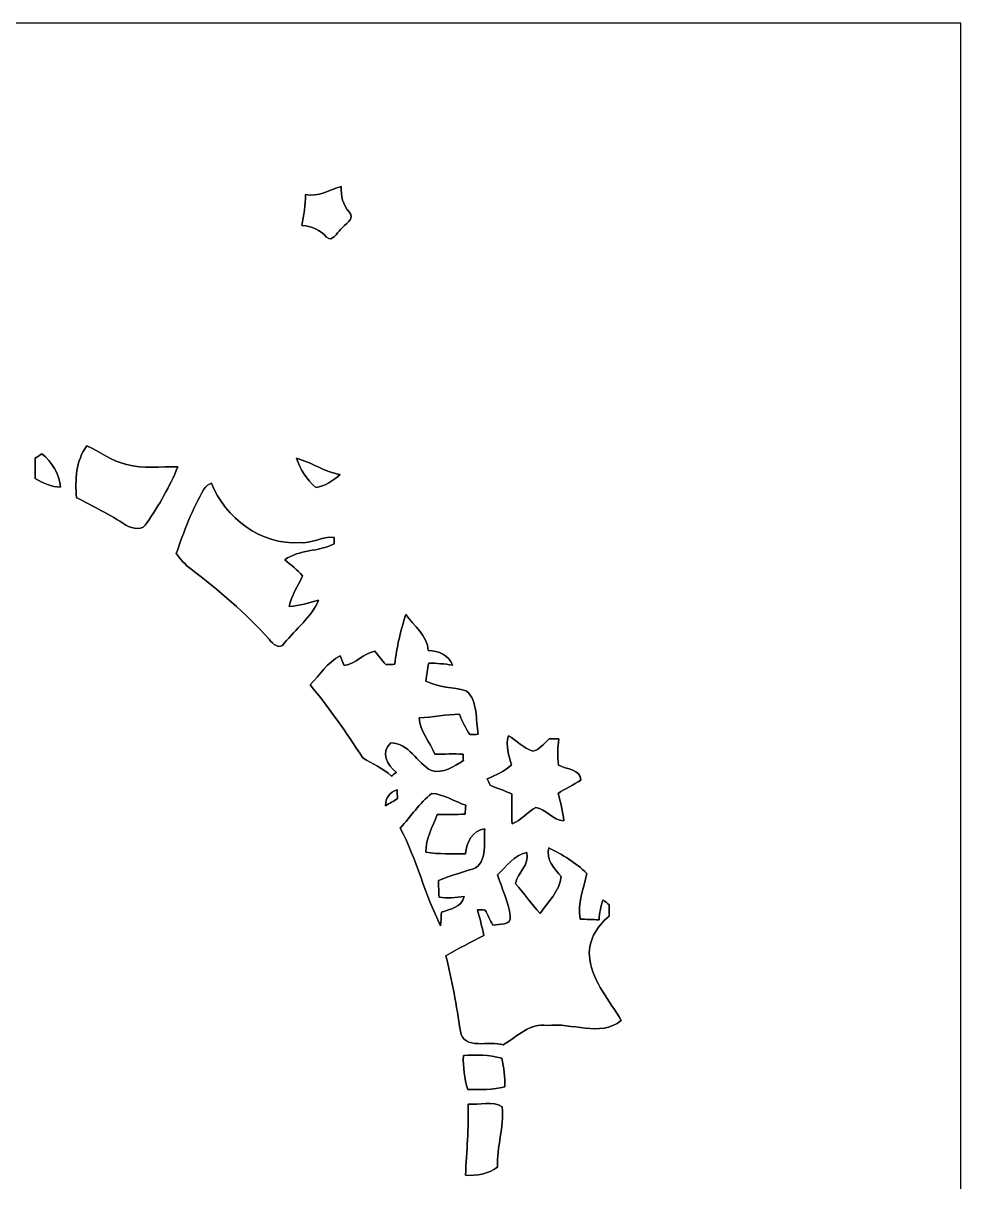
# Model space of a CAD drawing. Header units: centimetres. Extents: x -16.8 to 16.8, y -16.7 to 16.7.
# Drawn here: x 3.18 to 16.77, y -0.14 to 16.67 of the extents above; entities that cross this region are included whole.
import ezdxf

# ---------------------------------------------------------------- set-up
doc = ezdxf.new("R2010")
doc.units = ezdxf.units.CM
doc.header["$MEASUREMENT"] = 0
doc.layers.add('Layer 1', color=7, linetype='Continuous')

msp = doc.modelspace()

# ---------------------------------------------------------------- linework, layer by layer
at = {"layer": 'Layer 1', "color": 7}
for points, knots in [([(-16.77458, 16.66875), (-16.77458, 16.66875), (16.77458, 16.66875), (16.77458, 16.66875), (16.77458, 16.66875), (16.77458, 16.66875), (16.77458, -16.66875), (16.77458, -16.66875), (16.77458, -16.66875), (16.77458, -16.66875), (-16.77458, -16.66875), (-16.77458, -16.66875), (-16.77458, -16.66875), (-16.77458, -16.66875), (-16.77458, 16.66875), (-16.77458, 16.66875), (-16.77458, 16.66875), (-16.77458, 16.66875), (-16.77458, 16.66875), (-16.77458, 16.66875)], [0, 0, 0, 0, 0.16666667, 0.16666667, 0.16666667, 0.16666667, 0.33333333, 0.33333333, 0.33333333, 0.33333333, 0.5, 0.5, 0.5, 0.5, 0.66666667, 0.66666667, 0.66666667, 0.66666667, 1, 1, 1, 1]), ([(7.26969, 14.18343), (7.4609, 14.13827), (7.6133, 14.25787), (7.78863, 14.29914), (7.78863, 14.29914), (7.78263, 14.16473), (7.80944, 14.03279), (7.90363, 13.93225), (7.90363, 13.93225), (8.00453, 13.82536), (7.83519, 13.75234), (7.77946, 13.67614), (7.77946, 13.67614), (7.72372, 13.62392), (7.66233, 13.48846), (7.5752, 13.56431), (7.5752, 13.56431), (7.48312, 13.66979), (7.35824, 13.72941), (7.21748, 13.73152), (7.21748, 13.73152), (7.24464, 13.88075), (7.27357, 14.03068), (7.26969, 14.18343)], [0, 0, 0, 0, 0.14285714, 0.14285714, 0.14285714, 0.14285714, 0.28571429, 0.28571429, 0.28571429, 0.28571429, 0.42857143, 0.42857143, 0.42857143, 0.42857143, 0.57142857, 0.57142857, 0.57142857, 0.57142857, 0.71428571, 0.71428571, 0.71428571, 0.71428571, 1, 1, 1, 1]), ([(3.35104, 10.35614), (3.37467, 10.37272), (3.42124, 10.40589), (3.44452, 10.42247), (3.44452, 10.42247), (3.59939, 10.30464), (3.69605, 10.12825), (3.71934, 9.93528), (3.71934, 9.93528), (3.58493, 9.94198), (3.46393, 9.99913), (3.34892, 10.06263), (3.34892, 10.06263), (3.34821, 10.16071), (3.34927, 10.25842), (3.35104, 10.35614)], [0, 0, 0, 0, 0.2, 0.2, 0.2, 0.2, 0.4, 0.4, 0.4, 0.4, 0.6, 0.6, 0.6, 0.6, 1, 1, 1, 1]), ([(4.10069, 10.53747), (4.29577, 10.45527), (4.46264, 10.31028), (4.67431, 10.2683), (4.67431, 10.2683), (4.91666, 10.19634), (5.16961, 10.23691), (5.41761, 10.23408), (5.41761, 10.23408), (5.30472, 9.94727), (5.14703, 9.67846), (4.97417, 9.42411), (4.97417, 9.42411), (4.91455, 9.30557), (4.76003, 9.32462), (4.6669, 9.38847), (4.6669, 9.38847), (4.43618, 9.53523), (4.19453, 9.66364), (3.9497, 9.78464), (3.9497, 9.78464), (3.92924, 10.0457), (3.937, 10.31875), (4.10069, 10.53747)], [0, 0, 0, 0, 0.14285714, 0.14285714, 0.14285714, 0.14285714, 0.28571429, 0.28571429, 0.28571429, 0.28571429, 0.42857143, 0.42857143, 0.42857143, 0.42857143, 0.57142857, 0.57142857, 0.57142857, 0.57142857, 0.71428571, 0.71428571, 0.71428571, 0.71428571, 1, 1, 1, 1]), ([(7.14199, 10.35685), (7.36071, 10.29829), (7.54627, 10.15647), (7.77522, 10.12014), (7.77522, 10.12014), (7.66868, 10.03688), (7.55685, 9.95116), (7.41892, 9.93211), (7.41892, 9.93211), (7.29403, 10.04993), (7.19102, 10.19069), (7.14199, 10.35685)], [0, 0, 0, 0, 0.25, 0.25, 0.25, 0.25, 0.5, 0.5, 0.5, 0.5, 1, 1, 1, 1]), ([(5.7979, 9.91023), (5.82048, 9.95362), (5.86669, 9.97338), (5.90691, 9.99772), (5.90691, 9.99772), (6.10588, 9.48937), (6.62234, 9.09567), (7.18114, 9.13342), (7.18114, 9.13342), (7.35718, 9.10802), (7.51064, 9.23255), (7.68526, 9.2075), (7.68526, 9.2075), (7.68456, 9.17716), (7.68421, 9.14717), (7.68421, 9.11648), (7.68421, 9.11648), (7.45878, 8.99477), (7.17797, 9.04028), (6.97195, 8.88259), (6.97195, 8.88259), (7.05802, 8.8071), (7.15574, 8.74148), (7.2263, 8.64941), (7.2263, 8.64941), (7.16245, 8.50089), (7.06261, 8.36754), (7.03545, 8.2042), (7.03545, 8.2042), (7.18079, 8.21619), (7.31943, 8.26276), (7.46019, 8.29769), (7.46019, 8.29769), (7.35542, 8.04862), (7.12893, 7.87894), (6.96242, 7.67256), (6.96242, 7.67256), (6.89328, 7.56779), (6.79697, 7.66727), (6.74335, 7.73042), (6.74335, 7.73042), (6.40256, 8.11177), (6.00957, 8.44197), (5.60599, 8.75453), (5.60599, 8.75453), (5.52274, 8.81415), (5.4543, 8.89106), (5.39644, 8.97502), (5.39644, 8.97502), (5.50616, 9.29605), (5.62927, 9.61461), (5.7979, 9.91023)], [0, 0, 0, 0, 0.07142857, 0.07142857, 0.07142857, 0.07142857, 0.14285714, 0.14285714, 0.14285714, 0.14285714, 0.21428571, 0.21428571, 0.21428571, 0.21428571, 0.28571429, 0.28571429, 0.28571429, 0.28571429, 0.35714286, 0.35714286, 0.35714286, 0.35714286, 0.42857143, 0.42857143, 0.42857143, 0.42857143, 0.5, 0.5, 0.5, 0.5, 0.57142857, 0.57142857, 0.57142857, 0.57142857, 0.64285714, 0.64285714, 0.64285714, 0.64285714, 0.71428571, 0.71428571, 0.71428571, 0.71428571, 0.78571429, 0.78571429, 0.78571429, 0.78571429, 0.85714286, 0.85714286, 0.85714286, 0.85714286, 1, 1, 1, 1]), ([(8.72561, 8.09061), (8.8459, 7.92304), (9.03358, 7.78792), (9.05192, 7.56638), (9.05192, 7.56638), (9.20503, 7.56391), (9.34508, 7.50641), (9.40153, 7.35471), (9.40153, 7.35471), (9.28758, 7.37447), (9.17222, 7.38223), (9.05757, 7.38505), (9.05757, 7.38505), (9.04028, 7.29897), (9.02758, 7.21184), (9.01771, 7.12435), (9.01771, 7.12435), (9.19939, 7.02486), (9.41105, 7.03862), (9.60296, 6.98218), (9.60296, 6.98218), (9.77865, 6.83331), (9.73455, 6.55884), (9.77477, 6.35176), (9.77477, 6.35176), (9.73455, 6.35141), (9.69469, 6.35071), (9.65482, 6.34965), (9.65482, 6.34965), (9.58991, 6.43855), (9.54193, 6.53838), (9.50595, 6.6421), (9.50595, 6.6421), (9.3091, 6.64563), (9.11684, 6.59694), (8.92069, 6.59059), (8.92069, 6.59059), (8.92845, 6.39163), (9.07344, 6.23993), (9.14753, 6.06354), (9.14753, 6.06354), (9.2837, 6.0646), (9.42058, 6.06989), (9.5571, 6.06496), (9.5571, 6.06496), (9.55781, 6.03321), (9.55887, 6.00181), (9.55992, 5.97006), (9.55992, 5.97006), (9.42128, 5.88363), (9.26782, 5.78026), (9.09567, 5.82471), (9.09567, 5.82471), (8.88118, 5.93196), (8.7757, 6.23217), (8.50688, 6.22723), (8.50688, 6.22723), (8.35201, 6.08295), (8.45573, 5.90832), (8.59049, 5.79931), (8.59049, 5.79931), (8.5658, 5.78203), (8.54075, 5.76474), (8.51711, 5.7471), (8.51711, 5.7471), (8.39435, 5.85929), (8.24054, 5.92243), (8.10295, 6.00851), (8.10295, 6.00851), (7.86165, 6.37152), (7.62035, 6.73735), (7.33601, 7.06896), (7.33601, 7.06896), (7.47995, 7.20937), (7.58613, 7.39951), (7.77134, 7.49018), (7.77134, 7.49018), (7.79145, 7.44291), (7.81226, 7.39563), (7.83343, 7.34836), (7.83343, 7.34836), (8.001, 7.37623), (8.11036, 7.52475), (8.27511, 7.55862), (8.27511, 7.55862), (8.32556, 7.49229), (8.37882, 7.42738), (8.43351, 7.36353), (8.43351, 7.36353), (8.46667, 7.36459), (8.53264, 7.36635), (8.5658, 7.36741), (8.5658, 7.36741), (8.5912, 7.6133), (8.64941, 7.85566), (8.72561, 8.09061)], [0, 0, 0, 0, 0.04, 0.04, 0.04, 0.04, 0.08, 0.08, 0.08, 0.08, 0.12, 0.12, 0.12, 0.12, 0.16, 0.16, 0.16, 0.16, 0.2, 0.2, 0.2, 0.2, 0.24, 0.24, 0.24, 0.24, 0.28, 0.28, 0.28, 0.28, 0.32, 0.32, 0.32, 0.32, 0.36, 0.36, 0.36, 0.36, 0.4, 0.4, 0.4, 0.4, 0.44, 0.44, 0.44, 0.44, 0.48, 0.48, 0.48, 0.48, 0.52, 0.52, 0.52, 0.52, 0.56, 0.56, 0.56, 0.56, 0.6, 0.6, 0.6, 0.6, 0.64, 0.64, 0.64, 0.64, 0.68, 0.68, 0.68, 0.68, 0.72, 0.72, 0.72, 0.72, 0.76, 0.76, 0.76, 0.76, 0.8, 0.8, 0.8, 0.8, 0.84, 0.84, 0.84, 0.84, 0.88, 0.88, 0.88, 0.88, 0.92, 0.92, 0.92, 0.92, 1, 1, 1, 1]), ([(10.25948, 5.90832), (10.21927, 6.0452), (10.17129, 6.18878), (10.21292, 6.33166), (10.21292, 6.33166), (10.33392, 6.26357), (10.43234, 6.14927), (10.56569, 6.10517), (10.56569, 6.10517), (10.66518, 6.12704), (10.72974, 6.22159), (10.80488, 6.28474), (10.80488, 6.28474), (10.84016, 6.28544), (10.91001, 6.28721), (10.94493, 6.28791), (10.94493, 6.28791), (10.93082, 6.16091), (10.91706, 6.03144), (10.9407, 5.90444), (10.9407, 5.90444), (11.05112, 5.842), (11.26949, 5.84553), (11.26419, 5.68748), (11.26419, 5.68748), (11.15695, 5.61834), (11.04124, 5.56436), (10.93399, 5.49557), (10.93399, 5.49557), (10.97174, 5.3654), (11.00384, 5.23311), (11.01513, 5.09729), (11.01513, 5.09729), (10.85356, 5.10258), (10.76078, 5.26874), (10.61085, 5.28955), (10.61085, 5.28955), (10.48667, 5.22817), (10.40165, 5.10152), (10.26619, 5.05389), (10.26619, 5.05389), (10.26301, 5.19959), (10.26583, 5.34494), (10.26372, 5.49028), (10.26372, 5.49028), (10.15824, 5.52909), (10.05381, 5.56966), (9.9501, 5.61199), (9.9501, 5.61199), (9.93951, 5.63563), (9.91799, 5.68325), (9.90706, 5.70689), (9.90706, 5.70689), (10.03265, 5.75839), (10.15612, 5.81872), (10.25948, 5.90832)], [0, 0, 0, 0, 0.06666667, 0.06666667, 0.06666667, 0.06666667, 0.13333333, 0.13333333, 0.13333333, 0.13333333, 0.2, 0.2, 0.2, 0.2, 0.26666667, 0.26666667, 0.26666667, 0.26666667, 0.33333333, 0.33333333, 0.33333333, 0.33333333, 0.4, 0.4, 0.4, 0.4, 0.46666667, 0.46666667, 0.46666667, 0.46666667, 0.53333333, 0.53333333, 0.53333333, 0.53333333, 0.6, 0.6, 0.6, 0.6, 0.66666667, 0.66666667, 0.66666667, 0.66666667, 0.73333333, 0.73333333, 0.73333333, 0.73333333, 0.8, 0.8, 0.8, 0.8, 0.86666667, 0.86666667, 0.86666667, 0.86666667, 1, 1, 1, 1]), ([(8.43209, 5.31671), (8.42574, 5.42996), (8.49947, 5.50792), (8.5979, 5.54814), (8.5979, 5.54814), (8.60037, 5.50545), (8.60319, 5.46241), (8.60637, 5.41937), (8.60637, 5.41937), (8.54957, 5.38304), (8.49136, 5.34882), (8.43209, 5.31671)], [0, 0, 0, 0, 0.25, 0.25, 0.25, 0.25, 0.5, 0.5, 0.5, 0.5, 1, 1, 1, 1]), ([(8.64588, 4.99251), (8.79546, 5.16149), (8.92598, 5.35164), (9.10167, 5.49522), (9.10167, 5.49522), (9.27559, 5.48358), (9.43187, 5.37916), (9.5952, 5.32201), (9.5952, 5.32201), (9.59167, 5.27932), (9.5885, 5.23628), (9.58568, 5.19324), (9.58568, 5.19324), (9.45056, 5.18689), (9.3151, 5.1883), (9.17998, 5.1883), (9.17998, 5.1883), (9.11472, 5.01015), (9.01488, 4.83835), (9.01665, 4.64256), (9.01665, 4.64256), (9.20644, 4.6101), (9.39906, 4.61857), (9.59062, 4.62033), (9.59062, 4.62033), (9.61002, 4.78719), (9.68622, 4.95582), (9.87037, 4.98157), (9.87037, 4.98157), (9.85591, 4.77837), (9.92046, 4.42983), (9.64671, 4.38362), (9.64671, 4.38362), (9.49537, 4.33811), (9.34579, 4.28696), (9.19762, 4.23263), (9.19762, 4.23263), (9.2008, 4.15184), (9.20503, 4.07106), (9.20785, 3.98992), (9.20785, 3.98992), (9.32886, 3.97122), (9.45127, 3.98216), (9.57192, 3.99874), (9.57192, 3.99874), (9.53946, 3.84034), (9.36942, 3.81847), (9.24242, 3.77155), (9.24242, 3.77155), (9.23854, 3.70558), (9.23502, 3.63961), (9.23078, 3.57364), (9.23078, 3.57364), (8.99901, 4.02766), (8.88471, 4.53778), (8.64588, 4.99251)], [0, 0, 0, 0, 0.06666667, 0.06666667, 0.06666667, 0.06666667, 0.13333333, 0.13333333, 0.13333333, 0.13333333, 0.2, 0.2, 0.2, 0.2, 0.26666667, 0.26666667, 0.26666667, 0.26666667, 0.33333333, 0.33333333, 0.33333333, 0.33333333, 0.4, 0.4, 0.4, 0.4, 0.46666667, 0.46666667, 0.46666667, 0.46666667, 0.53333333, 0.53333333, 0.53333333, 0.53333333, 0.6, 0.6, 0.6, 0.6, 0.66666667, 0.66666667, 0.66666667, 0.66666667, 0.73333333, 0.73333333, 0.73333333, 0.73333333, 0.8, 0.8, 0.8, 0.8, 0.86666667, 0.86666667, 0.86666667, 0.86666667, 1, 1, 1, 1]), ([(10.79853, 4.70535), (10.99785, 4.60904), (11.19329, 4.48945), (11.35062, 4.33352), (11.35062, 4.33352), (11.30547, 4.11409), (11.21551, 3.89961), (11.25255, 3.6703), (11.25255, 3.6703), (11.34392, 3.66748), (11.43564, 3.66466), (11.52737, 3.66183), (11.52737, 3.66183), (11.53477, 3.76061), (11.55382, 3.85763), (11.58522, 3.95146), (11.58522, 3.95146), (11.6145, 3.92712), (11.64449, 3.90278), (11.67483, 3.87809), (11.67483, 3.87809), (11.67447, 3.82341), (11.67412, 3.76872), (11.67377, 3.71404), (11.67377, 3.71404), (11.48891, 3.56553), (11.35486, 3.33587), (11.39261, 3.09174), (11.39261, 3.09174), (11.44023, 2.75131), (11.68294, 2.48708), (11.85086, 2.19992), (11.85086, 2.19992), (11.53866, 1.95121), (11.13296, 2.17699), (10.77701, 2.12549), (10.77701, 2.12549), (10.51772, 2.16817), (10.33851, 1.96462), (10.13848, 1.84679), (10.13848, 1.84679), (9.93881, 1.91664), (9.56275, 1.75754), (9.51618, 2.04717), (9.51618, 2.04717), (9.46185, 2.41441), (9.39941, 2.78024), (9.30592, 3.13937), (9.30592, 3.13937), (9.48655, 3.24309), (9.67352, 3.33446), (9.85591, 3.435), (9.85591, 3.435), (9.83227, 3.56094), (9.7984, 3.68476), (9.76418, 3.80788), (9.76418, 3.80788), (9.80052, 3.80647), (9.83686, 3.80471), (9.8739, 3.80294), (9.8739, 3.80294), (9.9127, 3.72957), (9.95116, 3.65619), (9.98961, 3.58246), (9.98961, 3.58246), (10.07745, 3.60257), (10.26089, 3.57399), (10.24008, 3.7144), (10.24008, 3.7144), (10.21362, 3.92324), (10.11908, 4.11586), (10.05487, 4.31483), (10.05487, 4.31483), (10.18399, 4.43512), (10.29582, 4.59775), (10.47926, 4.63656), (10.47926, 4.63656), (10.52442, 4.45135), (10.34274, 4.34904), (10.31628, 4.18324), (10.31628, 4.18324), (10.44434, 4.04742), (10.54276, 3.88726), (10.67188, 3.75214), (10.67188, 3.75214), (10.78547, 3.91971), (10.95939, 4.07987), (10.9795, 4.28766), (10.9795, 4.28766), (10.8772, 4.40866), (10.75337, 4.53002), (10.79853, 4.70535)], [0, 0, 0, 0, 0.04166667, 0.04166667, 0.04166667, 0.04166667, 0.08333333, 0.08333333, 0.08333333, 0.08333333, 0.125, 0.125, 0.125, 0.125, 0.16666667, 0.16666667, 0.16666667, 0.16666667, 0.20833333, 0.20833333, 0.20833333, 0.20833333, 0.25, 0.25, 0.25, 0.25, 0.29166667, 0.29166667, 0.29166667, 0.29166667, 0.33333333, 0.33333333, 0.33333333, 0.33333333, 0.375, 0.375, 0.375, 0.375, 0.41666667, 0.41666667, 0.41666667, 0.41666667, 0.45833333, 0.45833333, 0.45833333, 0.45833333, 0.5, 0.5, 0.5, 0.5, 0.54166667, 0.54166667, 0.54166667, 0.54166667, 0.58333333, 0.58333333, 0.58333333, 0.58333333, 0.625, 0.625, 0.625, 0.625, 0.66666667, 0.66666667, 0.66666667, 0.66666667, 0.70833333, 0.70833333, 0.70833333, 0.70833333, 0.75, 0.75, 0.75, 0.75, 0.79166667, 0.79166667, 0.79166667, 0.79166667, 0.83333333, 0.83333333, 0.83333333, 0.83333333, 0.875, 0.875, 0.875, 0.875, 0.91666667, 0.91666667, 0.91666667, 0.91666667, 1, 1, 1, 1]), ([(9.55992, 1.69404), (9.74549, 1.69757), (9.93528, 1.70744), (10.1159, 1.65206), (10.1159, 1.65206), (10.14871, 1.51624), (10.16494, 1.37724), (10.16212, 1.23684), (10.16212, 1.23684), (9.98643, 1.19239), (9.80475, 1.19733), (9.62519, 1.19874), (9.62519, 1.19874), (9.57121, 1.35819), (9.55675, 1.52647), (9.55992, 1.69404)], [0, 0, 0, 0, 0.2, 0.2, 0.2, 0.2, 0.4, 0.4, 0.4, 0.4, 0.6, 0.6, 0.6, 0.6, 1, 1, 1, 1]), ([(9.62977, 0.98743), (9.78923, 0.96802), (9.98749, 1.04211), (10.12119, 0.9458), (10.12119, 0.9458), (10.15788, 0.65123), (10.039, 0.36689), (10.05417, 0.07232), (10.05417, 0.07232), (9.91905, -0.02469), (9.75431, -0.05609), (9.59097, -0.0441), (9.59097, -0.0441), (9.60755, 0.29986), (9.64106, 0.64241), (9.62977, 0.98743)], [0, 0, 0, 0, 0.2, 0.2, 0.2, 0.2, 0.4, 0.4, 0.4, 0.4, 0.6, 0.6, 0.6, 0.6, 1, 1, 1, 1])]:
    msp.add_open_spline(points, degree=3, knots=knots, dxfattribs=at)
at = {"layer": 'Layer 1', "color": 8}
for points, knots in [([(7.26969, 14.18343), (7.27357, 14.03068), (7.24464, 13.88075), (7.21748, 13.73152), (7.21748, 13.73152), (7.35824, 13.72941), (7.48312, 13.66979), (7.5752, 13.56431), (7.5752, 13.56431), (7.66233, 13.48846), (7.72372, 13.62392), (7.77946, 13.67614), (7.77946, 13.67614), (7.83519, 13.75234), (8.00453, 13.82536), (7.90363, 13.93225), (7.90363, 13.93225), (7.80944, 14.03279), (7.78263, 14.16473), (7.78863, 14.29914), (7.78863, 14.29914), (7.6133, 14.25787), (7.4609, 14.13827), (7.26969, 14.18343), (7.26969, 14.18343), (7.26969, 14.18343), (7.26969, 14.18343), (7.26969, 14.18343)], [0, 0, 0, 0, 0.125, 0.125, 0.125, 0.125, 0.25, 0.25, 0.25, 0.25, 0.375, 0.375, 0.375, 0.375, 0.5, 0.5, 0.5, 0.5, 0.625, 0.625, 0.625, 0.625, 0.75, 0.75, 0.75, 0.75, 1, 1, 1, 1]), ([(3.35104, 10.35614), (3.34927, 10.25842), (3.34821, 10.16071), (3.34892, 10.06263), (3.34892, 10.06263), (3.46393, 9.99913), (3.58493, 9.94198), (3.71934, 9.93528), (3.71934, 9.93528), (3.69605, 10.12825), (3.59939, 10.30464), (3.44452, 10.42247), (3.44452, 10.42247), (3.42124, 10.40589), (3.37467, 10.37272), (3.35104, 10.35614), (3.35104, 10.35614), (3.35104, 10.35614), (3.35104, 10.35614), (3.35104, 10.35614)], [0, 0, 0, 0, 0.16666667, 0.16666667, 0.16666667, 0.16666667, 0.33333333, 0.33333333, 0.33333333, 0.33333333, 0.5, 0.5, 0.5, 0.5, 0.66666667, 0.66666667, 0.66666667, 0.66666667, 1, 1, 1, 1]), ([(4.10069, 10.53747), (3.937, 10.31875), (3.92924, 10.0457), (3.9497, 9.78464), (3.9497, 9.78464), (4.19453, 9.66364), (4.43618, 9.53523), (4.6669, 9.38847), (4.6669, 9.38847), (4.76003, 9.32462), (4.91455, 9.30557), (4.97417, 9.42411), (4.97417, 9.42411), (5.14703, 9.67846), (5.30472, 9.94727), (5.41761, 10.23408), (5.41761, 10.23408), (5.16961, 10.23691), (4.91666, 10.19634), (4.67431, 10.2683), (4.67431, 10.2683), (4.46264, 10.31028), (4.29577, 10.45527), (4.10069, 10.53747), (4.10069, 10.53747), (4.10069, 10.53747), (4.10069, 10.53747), (4.10069, 10.53747)], [0, 0, 0, 0, 0.125, 0.125, 0.125, 0.125, 0.25, 0.25, 0.25, 0.25, 0.375, 0.375, 0.375, 0.375, 0.5, 0.5, 0.5, 0.5, 0.625, 0.625, 0.625, 0.625, 0.75, 0.75, 0.75, 0.75, 1, 1, 1, 1]), ([(7.14199, 10.35685), (7.19102, 10.19069), (7.29403, 10.04993), (7.41892, 9.93211), (7.41892, 9.93211), (7.55685, 9.95116), (7.66868, 10.03688), (7.77522, 10.12014), (7.77522, 10.12014), (7.54627, 10.15647), (7.36071, 10.29829), (7.14199, 10.35685), (7.14199, 10.35685), (7.14199, 10.35685), (7.14199, 10.35685), (7.14199, 10.35685)], [0, 0, 0, 0, 0.2, 0.2, 0.2, 0.2, 0.4, 0.4, 0.4, 0.4, 0.6, 0.6, 0.6, 0.6, 1, 1, 1, 1]), ([(5.7979, 9.91023), (5.62927, 9.61461), (5.50616, 9.29605), (5.39644, 8.97502), (5.39644, 8.97502), (5.4543, 8.89106), (5.52274, 8.81415), (5.60599, 8.75453), (5.60599, 8.75453), (6.00957, 8.44197), (6.40256, 8.11177), (6.74335, 7.73042), (6.74335, 7.73042), (6.79697, 7.66727), (6.89328, 7.56779), (6.96242, 7.67256), (6.96242, 7.67256), (7.12893, 7.87894), (7.35542, 8.04862), (7.46019, 8.29769), (7.46019, 8.29769), (7.31943, 8.26276), (7.18079, 8.21619), (7.03545, 8.2042), (7.03545, 8.2042), (7.06261, 8.36754), (7.16245, 8.50089), (7.2263, 8.64941), (7.2263, 8.64941), (7.15574, 8.74148), (7.05802, 8.8071), (6.97195, 8.88259), (6.97195, 8.88259), (7.17797, 9.04028), (7.45878, 8.99477), (7.68421, 9.11648), (7.68421, 9.11648), (7.68421, 9.14717), (7.68456, 9.17716), (7.68526, 9.2075), (7.68526, 9.2075), (7.51064, 9.23255), (7.35718, 9.10802), (7.18114, 9.13342), (7.18114, 9.13342), (6.62234, 9.09567), (6.10588, 9.48937), (5.90691, 9.99772), (5.90691, 9.99772), (5.86669, 9.97338), (5.82048, 9.95362), (5.7979, 9.91023), (5.7979, 9.91023), (5.7979, 9.91023), (5.7979, 9.91023), (5.7979, 9.91023)], [0, 0, 0, 0, 0.06666667, 0.06666667, 0.06666667, 0.06666667, 0.13333333, 0.13333333, 0.13333333, 0.13333333, 0.2, 0.2, 0.2, 0.2, 0.26666667, 0.26666667, 0.26666667, 0.26666667, 0.33333333, 0.33333333, 0.33333333, 0.33333333, 0.4, 0.4, 0.4, 0.4, 0.46666667, 0.46666667, 0.46666667, 0.46666667, 0.53333333, 0.53333333, 0.53333333, 0.53333333, 0.6, 0.6, 0.6, 0.6, 0.66666667, 0.66666667, 0.66666667, 0.66666667, 0.73333333, 0.73333333, 0.73333333, 0.73333333, 0.8, 0.8, 0.8, 0.8, 0.86666667, 0.86666667, 0.86666667, 0.86666667, 1, 1, 1, 1]), ([(8.72561, 8.09061), (8.64941, 7.85566), (8.5912, 7.6133), (8.5658, 7.36741), (8.5658, 7.36741), (8.53264, 7.36635), (8.46667, 7.36459), (8.43351, 7.36353), (8.43351, 7.36353), (8.37882, 7.42738), (8.32556, 7.49229), (8.27511, 7.55862), (8.27511, 7.55862), (8.11036, 7.52475), (8.001, 7.37623), (7.83343, 7.34836), (7.83343, 7.34836), (7.81226, 7.39563), (7.79145, 7.44291), (7.77134, 7.49018), (7.77134, 7.49018), (7.58613, 7.39951), (7.47995, 7.20937), (7.33601, 7.06896), (7.33601, 7.06896), (7.62035, 6.73735), (7.86165, 6.37152), (8.10295, 6.00851), (8.10295, 6.00851), (8.24054, 5.92243), (8.39435, 5.85929), (8.51711, 5.7471), (8.51711, 5.7471), (8.54075, 5.76474), (8.5658, 5.78203), (8.59049, 5.79931), (8.59049, 5.79931), (8.45573, 5.90832), (8.35201, 6.08295), (8.50688, 6.22723), (8.50688, 6.22723), (8.7757, 6.23217), (8.88118, 5.93196), (9.09567, 5.82471), (9.09567, 5.82471), (9.26782, 5.78026), (9.42128, 5.88363), (9.55992, 5.97006), (9.55992, 5.97006), (9.55887, 6.00181), (9.55781, 6.03321), (9.5571, 6.06496), (9.5571, 6.06496), (9.42058, 6.06989), (9.2837, 6.0646), (9.14753, 6.06354), (9.14753, 6.06354), (9.07344, 6.23993), (8.92845, 6.39163), (8.92069, 6.59059), (8.92069, 6.59059), (9.11684, 6.59694), (9.3091, 6.64563), (9.50595, 6.6421), (9.50595, 6.6421), (9.54193, 6.53838), (9.58991, 6.43855), (9.65482, 6.34965), (9.65482, 6.34965), (9.69469, 6.35071), (9.73455, 6.35141), (9.77477, 6.35176), (9.77477, 6.35176), (9.73455, 6.55884), (9.77865, 6.83331), (9.60296, 6.98218), (9.60296, 6.98218), (9.41105, 7.03862), (9.19939, 7.02486), (9.01771, 7.12435), (9.01771, 7.12435), (9.02758, 7.21184), (9.04028, 7.29897), (9.05757, 7.38505), (9.05757, 7.38505), (9.17222, 7.38223), (9.28758, 7.37447), (9.40153, 7.35471), (9.40153, 7.35471), (9.34508, 7.50641), (9.20503, 7.56391), (9.05192, 7.56638), (9.05192, 7.56638), (9.03358, 7.78792), (8.8459, 7.92304), (8.72561, 8.09061), (8.72561, 8.09061), (8.72561, 8.09061), (8.72561, 8.09061), (8.72561, 8.09061)], [0, 0, 0, 0, 0.03846154, 0.03846154, 0.03846154, 0.03846154, 0.07692308, 0.07692308, 0.07692308, 0.07692308, 0.11538462, 0.11538462, 0.11538462, 0.11538462, 0.15384615, 0.15384615, 0.15384615, 0.15384615, 0.19230769, 0.19230769, 0.19230769, 0.19230769, 0.23076923, 0.23076923, 0.23076923, 0.23076923, 0.26923077, 0.26923077, 0.26923077, 0.26923077, 0.30769231, 0.30769231, 0.30769231, 0.30769231, 0.34615385, 0.34615385, 0.34615385, 0.34615385, 0.38461538, 0.38461538, 0.38461538, 0.38461538, 0.42307692, 0.42307692, 0.42307692, 0.42307692, 0.46153846, 0.46153846, 0.46153846, 0.46153846, 0.5, 0.5, 0.5, 0.5, 0.53846154, 0.53846154, 0.53846154, 0.53846154, 0.57692308, 0.57692308, 0.57692308, 0.57692308, 0.61538462, 0.61538462, 0.61538462, 0.61538462, 0.65384615, 0.65384615, 0.65384615, 0.65384615, 0.69230769, 0.69230769, 0.69230769, 0.69230769, 0.73076923, 0.73076923, 0.73076923, 0.73076923, 0.76923077, 0.76923077, 0.76923077, 0.76923077, 0.80769231, 0.80769231, 0.80769231, 0.80769231, 0.84615385, 0.84615385, 0.84615385, 0.84615385, 0.88461538, 0.88461538, 0.88461538, 0.88461538, 0.92307692, 0.92307692, 0.92307692, 0.92307692, 1, 1, 1, 1]), ([(10.25948, 5.90832), (10.15612, 5.81872), (10.03265, 5.75839), (9.90706, 5.70689), (9.90706, 5.70689), (9.91799, 5.68325), (9.93951, 5.63563), (9.9501, 5.61199), (9.9501, 5.61199), (10.05381, 5.56966), (10.15824, 5.52909), (10.26372, 5.49028), (10.26372, 5.49028), (10.26583, 5.34494), (10.26301, 5.19959), (10.26619, 5.05389), (10.26619, 5.05389), (10.40165, 5.10152), (10.48667, 5.22817), (10.61085, 5.28955), (10.61085, 5.28955), (10.76078, 5.26874), (10.85356, 5.10258), (11.01513, 5.09729), (11.01513, 5.09729), (11.00384, 5.23311), (10.97174, 5.3654), (10.93399, 5.49557), (10.93399, 5.49557), (11.04124, 5.56436), (11.15695, 5.61834), (11.26419, 5.68748), (11.26419, 5.68748), (11.26949, 5.84553), (11.05112, 5.842), (10.9407, 5.90444), (10.9407, 5.90444), (10.91706, 6.03144), (10.93082, 6.16091), (10.94493, 6.28791), (10.94493, 6.28791), (10.91001, 6.28721), (10.84016, 6.28544), (10.80488, 6.28474), (10.80488, 6.28474), (10.72974, 6.22159), (10.66518, 6.12704), (10.56569, 6.10517), (10.56569, 6.10517), (10.43234, 6.14927), (10.33392, 6.26357), (10.21292, 6.33166), (10.21292, 6.33166), (10.17129, 6.18878), (10.21927, 6.0452), (10.25948, 5.90832), (10.25948, 5.90832), (10.25948, 5.90832), (10.25948, 5.90832), (10.25948, 5.90832)], [0, 0, 0, 0, 0.0625, 0.0625, 0.0625, 0.0625, 0.125, 0.125, 0.125, 0.125, 0.1875, 0.1875, 0.1875, 0.1875, 0.25, 0.25, 0.25, 0.25, 0.3125, 0.3125, 0.3125, 0.3125, 0.375, 0.375, 0.375, 0.375, 0.4375, 0.4375, 0.4375, 0.4375, 0.5, 0.5, 0.5, 0.5, 0.5625, 0.5625, 0.5625, 0.5625, 0.625, 0.625, 0.625, 0.625, 0.6875, 0.6875, 0.6875, 0.6875, 0.75, 0.75, 0.75, 0.75, 0.8125, 0.8125, 0.8125, 0.8125, 0.875, 0.875, 0.875, 0.875, 1, 1, 1, 1]), ([(8.43209, 5.31671), (8.49136, 5.34882), (8.54957, 5.38304), (8.60637, 5.41937), (8.60637, 5.41937), (8.60319, 5.46241), (8.60037, 5.50545), (8.5979, 5.54814), (8.5979, 5.54814), (8.49947, 5.50792), (8.42574, 5.42996), (8.43209, 5.31671), (8.43209, 5.31671), (8.43209, 5.31671), (8.43209, 5.31671), (8.43209, 5.31671)], [0, 0, 0, 0, 0.2, 0.2, 0.2, 0.2, 0.4, 0.4, 0.4, 0.4, 0.6, 0.6, 0.6, 0.6, 1, 1, 1, 1]), ([(8.64588, 4.99251), (8.88471, 4.53778), (8.99901, 4.02766), (9.23078, 3.57364), (9.23078, 3.57364), (9.23502, 3.63961), (9.23854, 3.70558), (9.24242, 3.77155), (9.24242, 3.77155), (9.36942, 3.81847), (9.53946, 3.84034), (9.57192, 3.99874), (9.57192, 3.99874), (9.45127, 3.98216), (9.32886, 3.97122), (9.20785, 3.98992), (9.20785, 3.98992), (9.20503, 4.07106), (9.2008, 4.15184), (9.19762, 4.23263), (9.19762, 4.23263), (9.34579, 4.28696), (9.49537, 4.33811), (9.64671, 4.38362), (9.64671, 4.38362), (9.92046, 4.42983), (9.85591, 4.77837), (9.87037, 4.98157), (9.87037, 4.98157), (9.68622, 4.95582), (9.61002, 4.78719), (9.59062, 4.62033), (9.59062, 4.62033), (9.39906, 4.61857), (9.20644, 4.6101), (9.01665, 4.64256), (9.01665, 4.64256), (9.01488, 4.83835), (9.11472, 5.01015), (9.17998, 5.1883), (9.17998, 5.1883), (9.3151, 5.1883), (9.45056, 5.18689), (9.58568, 5.19324), (9.58568, 5.19324), (9.5885, 5.23628), (9.59167, 5.27932), (9.5952, 5.32201), (9.5952, 5.32201), (9.43187, 5.37916), (9.27559, 5.48358), (9.10167, 5.49522), (9.10167, 5.49522), (8.92598, 5.35164), (8.79546, 5.16149), (8.64588, 4.99251), (8.64588, 4.99251), (8.64588, 4.99251), (8.64588, 4.99251), (8.64588, 4.99251)], [0, 0, 0, 0, 0.0625, 0.0625, 0.0625, 0.0625, 0.125, 0.125, 0.125, 0.125, 0.1875, 0.1875, 0.1875, 0.1875, 0.25, 0.25, 0.25, 0.25, 0.3125, 0.3125, 0.3125, 0.3125, 0.375, 0.375, 0.375, 0.375, 0.4375, 0.4375, 0.4375, 0.4375, 0.5, 0.5, 0.5, 0.5, 0.5625, 0.5625, 0.5625, 0.5625, 0.625, 0.625, 0.625, 0.625, 0.6875, 0.6875, 0.6875, 0.6875, 0.75, 0.75, 0.75, 0.75, 0.8125, 0.8125, 0.8125, 0.8125, 0.875, 0.875, 0.875, 0.875, 1, 1, 1, 1]), ([(10.79853, 4.70535), (10.75337, 4.53002), (10.8772, 4.40866), (10.9795, 4.28766), (10.9795, 4.28766), (10.95939, 4.07987), (10.78547, 3.91971), (10.67188, 3.75214), (10.67188, 3.75214), (10.54276, 3.88726), (10.44434, 4.04742), (10.31628, 4.18324), (10.31628, 4.18324), (10.34274, 4.34904), (10.52442, 4.45135), (10.47926, 4.63656), (10.47926, 4.63656), (10.29582, 4.59775), (10.18399, 4.43512), (10.05487, 4.31483), (10.05487, 4.31483), (10.11908, 4.11586), (10.21362, 3.92324), (10.24008, 3.7144), (10.24008, 3.7144), (10.26089, 3.57399), (10.07745, 3.60257), (9.98961, 3.58246), (9.98961, 3.58246), (9.95116, 3.65619), (9.9127, 3.72957), (9.8739, 3.80294), (9.8739, 3.80294), (9.83686, 3.80471), (9.80052, 3.80647), (9.76418, 3.80788), (9.76418, 3.80788), (9.7984, 3.68476), (9.83227, 3.56094), (9.85591, 3.435), (9.85591, 3.435), (9.67352, 3.33446), (9.48655, 3.24309), (9.30592, 3.13937), (9.30592, 3.13937), (9.39941, 2.78024), (9.46185, 2.41441), (9.51618, 2.04717), (9.51618, 2.04717), (9.56275, 1.75754), (9.93881, 1.91664), (10.13848, 1.84679), (10.13848, 1.84679), (10.33851, 1.96462), (10.51772, 2.16817), (10.77701, 2.12549), (10.77701, 2.12549), (11.13296, 2.17699), (11.53866, 1.95121), (11.85086, 2.19992), (11.85086, 2.19992), (11.68294, 2.48708), (11.44023, 2.75131), (11.39261, 3.09174), (11.39261, 3.09174), (11.35486, 3.33587), (11.48891, 3.56553), (11.67377, 3.71404), (11.67377, 3.71404), (11.67412, 3.76872), (11.67447, 3.82341), (11.67483, 3.87809), (11.67483, 3.87809), (11.64449, 3.90278), (11.6145, 3.92712), (11.58522, 3.95146), (11.58522, 3.95146), (11.55382, 3.85763), (11.53477, 3.76061), (11.52737, 3.66183), (11.52737, 3.66183), (11.43564, 3.66466), (11.34392, 3.66748), (11.25255, 3.6703), (11.25255, 3.6703), (11.21551, 3.89961), (11.30547, 4.11409), (11.35062, 4.33352), (11.35062, 4.33352), (11.19329, 4.48945), (10.99785, 4.60904), (10.79853, 4.70535), (10.79853, 4.70535), (10.79853, 4.70535), (10.79853, 4.70535), (10.79853, 4.70535)], [0, 0, 0, 0, 0.04, 0.04, 0.04, 0.04, 0.08, 0.08, 0.08, 0.08, 0.12, 0.12, 0.12, 0.12, 0.16, 0.16, 0.16, 0.16, 0.2, 0.2, 0.2, 0.2, 0.24, 0.24, 0.24, 0.24, 0.28, 0.28, 0.28, 0.28, 0.32, 0.32, 0.32, 0.32, 0.36, 0.36, 0.36, 0.36, 0.4, 0.4, 0.4, 0.4, 0.44, 0.44, 0.44, 0.44, 0.48, 0.48, 0.48, 0.48, 0.52, 0.52, 0.52, 0.52, 0.56, 0.56, 0.56, 0.56, 0.6, 0.6, 0.6, 0.6, 0.64, 0.64, 0.64, 0.64, 0.68, 0.68, 0.68, 0.68, 0.72, 0.72, 0.72, 0.72, 0.76, 0.76, 0.76, 0.76, 0.8, 0.8, 0.8, 0.8, 0.84, 0.84, 0.84, 0.84, 0.88, 0.88, 0.88, 0.88, 0.92, 0.92, 0.92, 0.92, 1, 1, 1, 1]), ([(9.55992, 1.69404), (9.55675, 1.52647), (9.57121, 1.35819), (9.62519, 1.19874), (9.62519, 1.19874), (9.80475, 1.19733), (9.98643, 1.19239), (10.16212, 1.23684), (10.16212, 1.23684), (10.16494, 1.37724), (10.14871, 1.51624), (10.1159, 1.65206), (10.1159, 1.65206), (9.93528, 1.70744), (9.74549, 1.69757), (9.55992, 1.69404), (9.55992, 1.69404), (9.55992, 1.69404), (9.55992, 1.69404), (9.55992, 1.69404)], [0, 0, 0, 0, 0.16666667, 0.16666667, 0.16666667, 0.16666667, 0.33333333, 0.33333333, 0.33333333, 0.33333333, 0.5, 0.5, 0.5, 0.5, 0.66666667, 0.66666667, 0.66666667, 0.66666667, 1, 1, 1, 1]), ([(9.62977, 0.98743), (9.64106, 0.64241), (9.60755, 0.29986), (9.59097, -0.0441), (9.59097, -0.0441), (9.75431, -0.05609), (9.91905, -0.02469), (10.05417, 0.07232), (10.05417, 0.07232), (10.039, 0.36689), (10.15788, 0.65123), (10.12119, 0.9458), (10.12119, 0.9458), (9.98749, 1.04211), (9.78923, 0.96802), (9.62977, 0.98743), (9.62977, 0.98743), (9.62977, 0.98743), (9.62977, 0.98743), (9.62977, 0.98743)], [0, 0, 0, 0, 0.16666667, 0.16666667, 0.16666667, 0.16666667, 0.33333333, 0.33333333, 0.33333333, 0.33333333, 0.5, 0.5, 0.5, 0.5, 0.66666667, 0.66666667, 0.66666667, 0.66666667, 1, 1, 1, 1])]:
    msp.add_open_spline(points, degree=3, knots=knots, dxfattribs=at)

doc.saveas('drawing.dxf')
